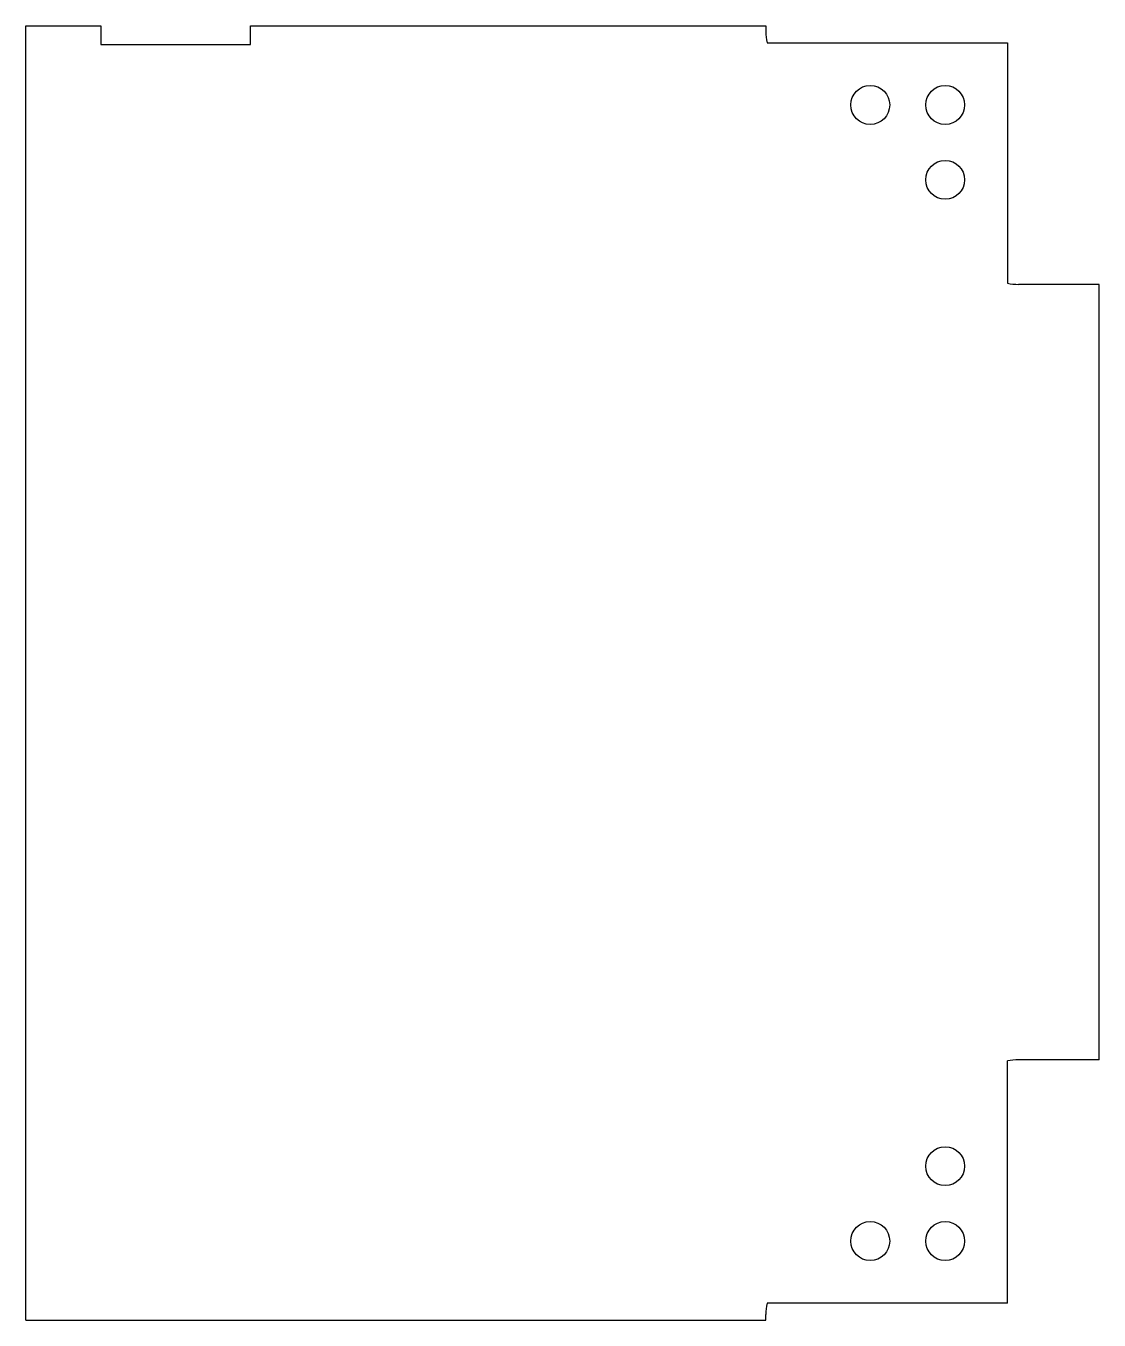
# Model space of a CAD drawing. Header units: millimetres. Extents: x 290 to 576, y 0 to 346.
import ezdxf

# ---------------------------------------------------------------- set-up
doc = ezdxf.new("R2010")
doc.units = ezdxf.units.MM
doc.layers.add('Extrude001', color=7, linetype='CONTINUOUS')

msp = doc.modelspace()

# ---------------------------------------------------------------- linework, layer by layer
at = {"layer": 'Extrude001'}
for p, q in [((289.5, 345.5), (289.5, 345.5, 10)), ((289.5, 345.5), (309.5, 345.5)), ((289.5, 345.5, 10), (309.5, 345.5, 10)), ((289.5, 345.5), (289.5, 345.5, 10)), ((289.5, 0), (289.5, 345.5)), ((289.5, 0, 10), (289.5, 345.5, 10)), ((289.5, 345.5), (309.5, 345.5)), ((289.5, 0), (289.5, 345.5)), ((289.5, 345.5, 10), (309.5, 345.5, 10)), ((289.5, 0, 10), (289.5, 345.5, 10)), ((309.5, 345.5), (309.5, 345.5, 10)), ((309.5, 345.5), (309.5, 340.5)), ((309.5, 345.5, 10), (309.5, 340.5, 10)), ((309.5, 345.5), (309.5, 345.5, 10)), ((309.5, 345.5), (309.5, 340.5)), ((309.5, 345.5, 10), (309.5, 340.5, 10)), ((349.5, 345.5), (349.5, 345.5, 10)), ((349.5, 345.5), (487, 345.5)), ((349.5, 345.5, 10), (487, 345.5, 10)), ((349.5, 345.5), (349.5, 345.5, 10)), ((349.5, 340.5), (349.5, 345.5)), ((349.5, 340.5, 10), (349.5, 345.5, 10)), ((349.5, 345.5), (487, 345.5)), ((349.5, 340.5), (349.5, 345.5)), ((349.5, 345.5, 10), (487, 345.5, 10)), ((349.5, 340.5, 10), (349.5, 345.5, 10)), ((487, 345.5), (487, 345.5, 10)), ((487, 345.5), (487, 344)), ((487, 345.5, 10), (487, 344, 10)), ((487, 345.5), (487, 345.5, 10)), ((487, 345.5), (487, 344)), ((487, 345.5, 10), (487, 344, 10)), ((487, 344), (487, 344, 10)), ((487, 344), (487, 344, 10)), ((309.5, 340.5), (309.5, 340.5, 10)), ((309.5, 340.5), (349.5, 340.5)), ((309.5, 340.5, 10), (349.5, 340.5, 10)), ((309.5, 340.5), (309.5, 340.5, 10)), ((309.5, 340.5), (349.5, 340.5)), ((309.5, 340.5, 10), (349.5, 340.5, 10)), ((349.5, 340.5), (349.5, 340.5, 10)), ((349.5, 340.5), (349.5, 340.5, 10)), ((487.351, 341), (487.351, 341, 10)), ((487.351, 341), (551.5, 341)), ((487.351, 341, 10), (551.5, 341, 10)), ((487.351, 341), (487.351, 341, 10)), ((487.351, 341), (551.5, 341)), ((487.351, 341, 10), (551.5, 341, 10)), ((551.5, 341), (551.5, 341, 10)), ((551.5, 341), (551.5, 276.825)), ((551.5, 341, 10), (551.5, 276.825, 10)), ((551.5, 341), (551.5, 341, 10)), ((551.5, 341), (551.5, 276.825)), ((551.5, 341, 10), (551.5, 276.825, 10)), ((520.1, 324.4), (520.1, 324.4, 10)), ((520.1, 324.4), (520.1, 324.4, 10)), ((540.1, 324.4), (540.1, 324.4, 10)), ((540.1, 324.4), (540.1, 324.4, 10)), ((540.1, 304.4), (540.1, 304.4, 10)), ((540.1, 304.4), (540.1, 304.4, 10)), ((551.5, 276.825), (551.5, 276.825, 10)), ((551.5, 276.825), (551.5, 276.825, 10)), ((554.5, 276.5), (554.5, 276.5, 10)), ((576, 276.5), (554.5, 276.5)), ((576, 276.5, 10), (554.5, 276.5, 10)), ((554.5, 276.5), (554.5, 276.5, 10)), ((576, 276.5), (554.5, 276.5)), ((576, 276.5, 10), (554.5, 276.5, 10)), ((576, 276.5), (576, 276.5, 10)), ((576, 69.5), (576, 276.5)), ((576, 69.5, 10), (576, 276.5, 10)), ((576, 276.5), (576, 276.5, 10)), ((576, 69.5), (576, 276.5)), ((576, 69.5, 10), (576, 276.5, 10)), ((551.5, 69.175), (551.5, 69.175, 10)), ((551.5, 4.5), (551.5, 69.175)), ((551.5, 4.5, 10), (551.5, 69.175, 10)), ((551.5, 69.175), (551.5, 69.175, 10)), ((551.5, 4.5), (551.5, 69.175)), ((551.5, 4.5, 10), (551.5, 69.175, 10)), ((554.5, 69.5), (554.5, 69.5, 10)), ((554.5, 69.5), (554.5, 69.5, 10)), ((576, 69.5), (554.5, 69.5)), ((576, 69.5, 10), (554.5, 69.5, 10)), ((576, 69.5), (554.5, 69.5)), ((576, 69.5, 10), (554.5, 69.5, 10)), ((576, 69.5), (576, 69.5, 10)), ((576, 69.5), (576, 69.5, 10)), ((540.1, 41.1), (540.1, 41.1, 10)), ((540.1, 41.1), (540.1, 41.1, 10)), ((520.1, 21.1), (520.1, 21.1, 10)), ((520.1, 21.1), (520.1, 21.1, 10)), ((540.1, 21.1), (540.1, 21.1, 10)), ((540.1, 21.1), (540.1, 21.1, 10)), ((487.351, 4.5), (487.351, 4.5, 10)), ((487.351, 4.5), (487.351, 4.5, 10)), ((551.5, 4.5), (487.351, 4.5)), ((551.5, 4.5, 10), (487.351, 4.5, 10)), ((551.5, 4.5), (487.351, 4.5)), ((551.5, 4.5, 10), (487.351, 4.5, 10)), ((551.5, 4.5), (551.5, 4.5, 10)), ((551.5, 4.5), (551.5, 4.5, 10)), ((289.5, 0), (289.5, 0, 10)), ((289.5, 0), (487, 0)), ((289.5, 0, 10), (487, 0, 10)), ((289.5, 0), (289.5, 0, 10)), ((289.5, 0), (487, 0)), ((289.5, 0, 10), (487, 0, 10)), ((487, 1.5), (487, 1.5, 10)), ((487, 0), (487, 1.5)), ((487, 0, 10), (487, 1.5, 10)), ((487, 1.5), (487, 1.5, 10)), ((487, 0), (487, 1.5)), ((487, 0, 10), (487, 1.5, 10)), ((487, 0), (487, 0, 10)), ((487, 0), (487, 0, 10))]:
    msp.add_line(p, q, dxfattribs=at)
for centre in [(514.9, 324.4), (514.9, 324.4), (514.9, 324.4), (514.9, 324.4), (534.9, 324.4), (534.9, 324.4), (534.9, 324.4), (534.9, 324.4), (534.9, 304.4), (534.9, 304.4), (534.9, 304.4), (534.9, 304.4), (534.9, 41.1), (534.9, 41.1), (534.9, 41.1), (534.9, 41.1), (514.9, 21.1), (514.9, 21.1), (514.9, 21.1), (514.9, 21.1), (534.9, 21.1), (534.9, 21.1), (534.9, 21.1), (534.9, 21.1)]:
    msp.add_circle(centre, 5.2, dxfattribs=at)
for centre, radius, start, end in [((500, 344), 13, 180, -166.658), ((500, 344, 10), 13, 180, -166.658), ((500, 344), 13, 180, -166.658), ((500, 344, 10), 13, 180, -166.658), ((554.5, 290.5), 14, -102.373, -90), ((554.5, 290.5, 10), 14, -102.373, -90), ((554.5, 290.5), 14, -102.373, -90), ((554.5, 290.5, 10), 14, -102.373, -90), ((554.5, 55.5), 14, 90, 102.373), ((554.5, 55.5, 10), 14, 90, 102.373), ((554.5, 55.5), 14, 90, 102.373), ((554.5, 55.5, 10), 14, 90, 102.373), ((500, 1.5), 13, 166.658, 180), ((500, 1.5, 10), 13, 166.658, 180), ((500, 1.5), 13, 166.658, 180), ((500, 1.5, 10), 13, 166.658, 180)]:
    msp.add_arc(centre, radius, start, end, dxfattribs=at)

doc.saveas('drawing.dxf')
